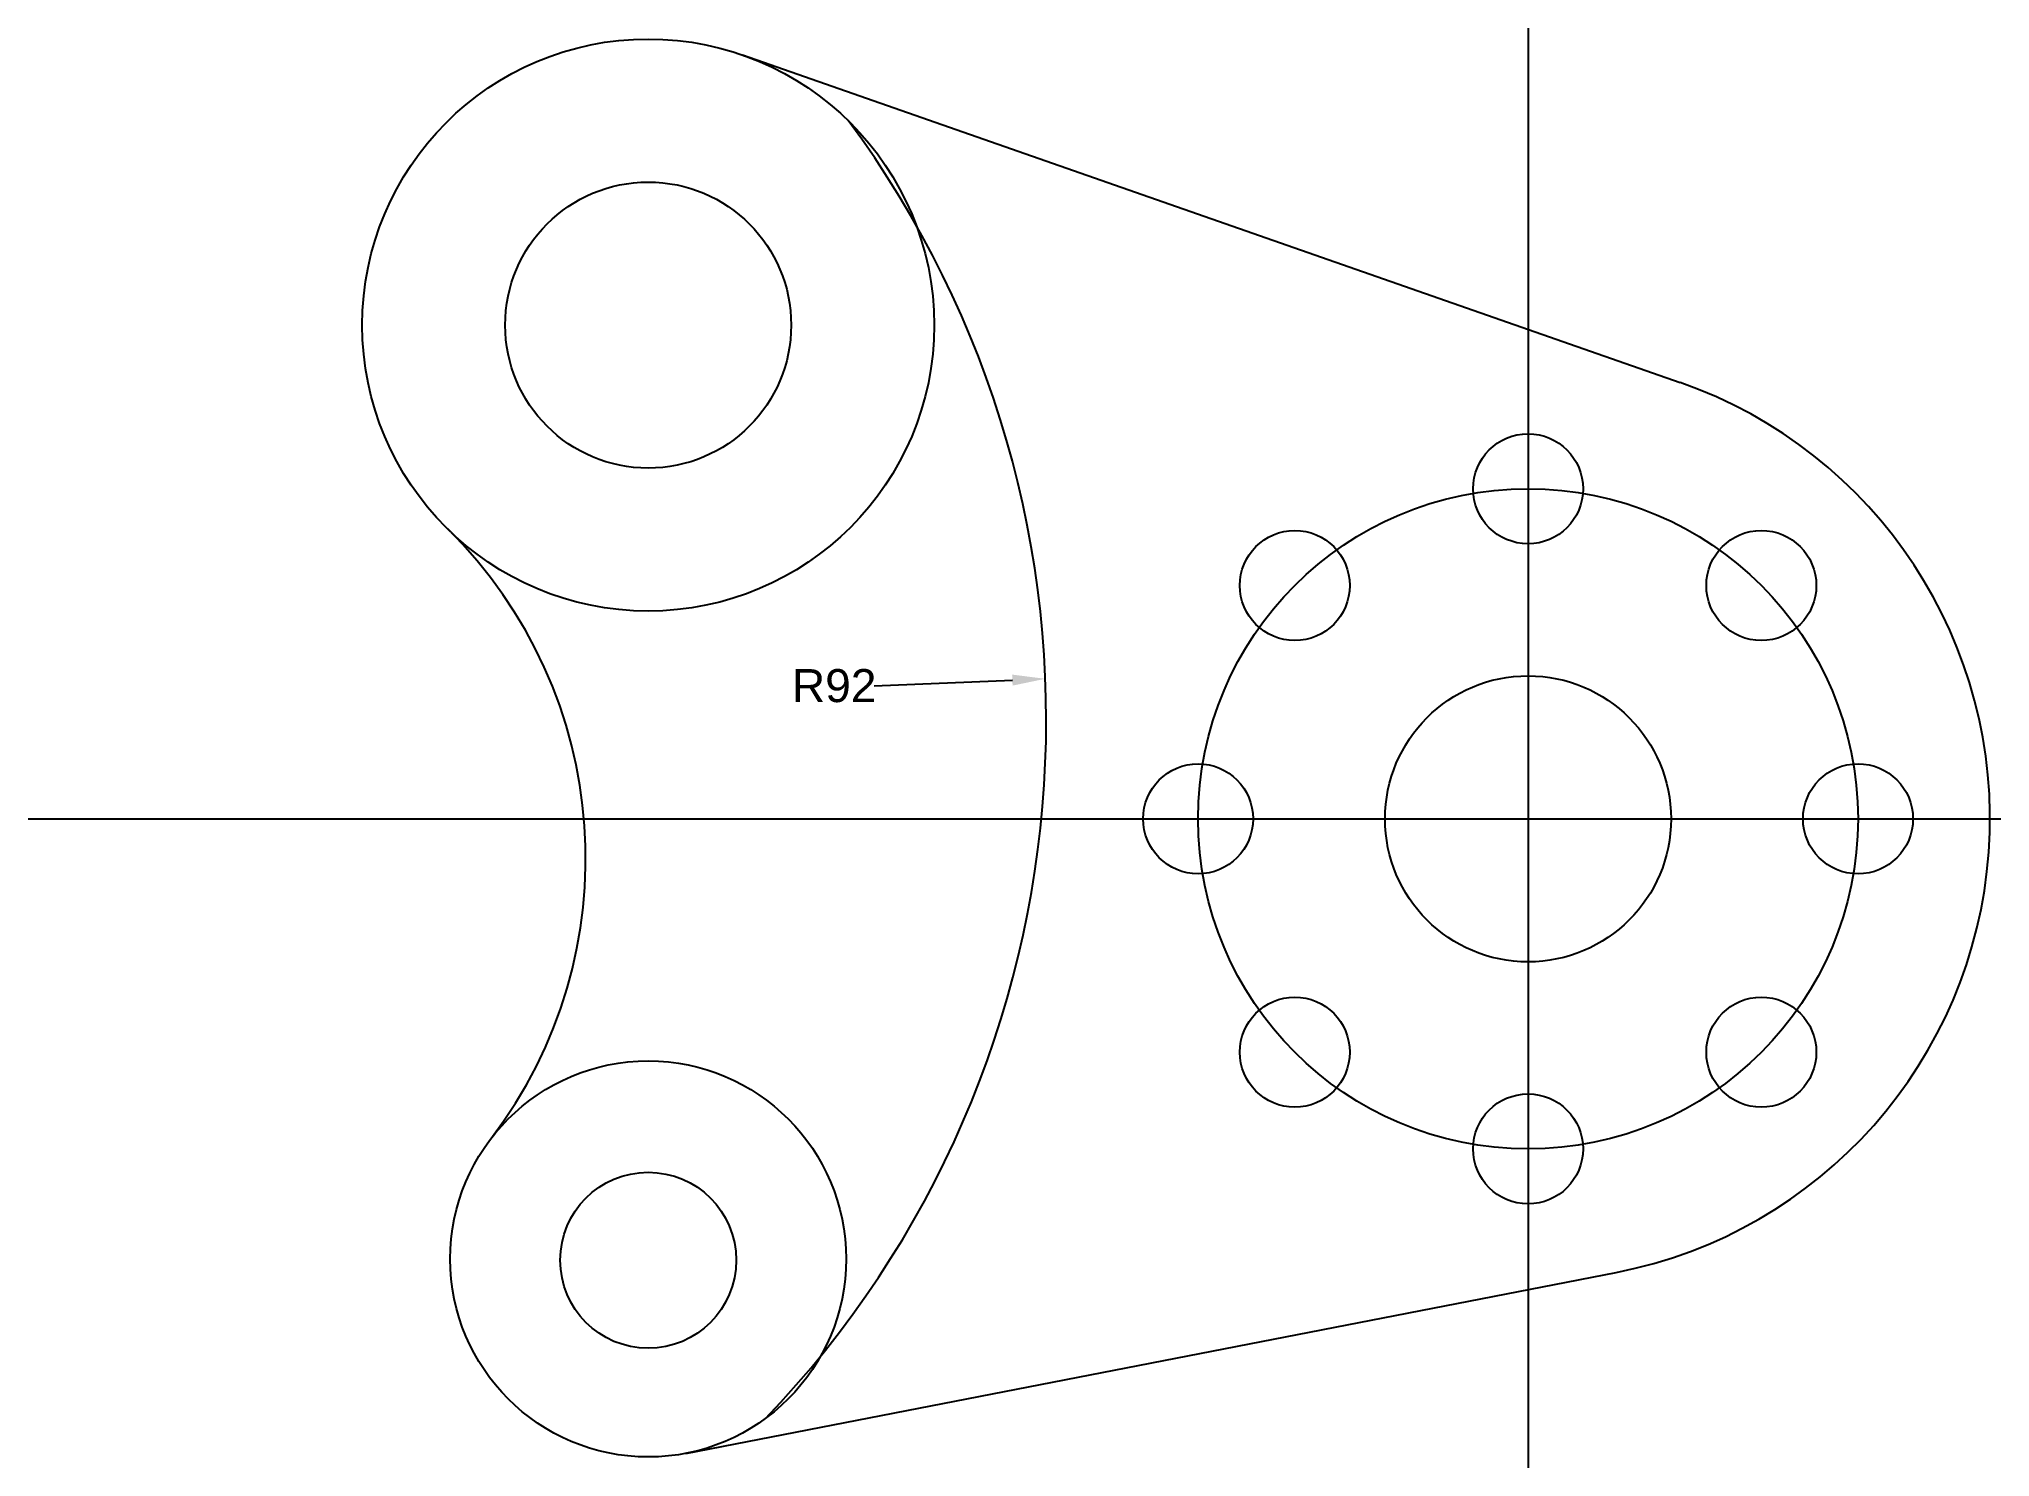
# Model space of a CAD drawing. Header units: millimetres. Extents: x 2 to 180, y 54 to 183.
import ezdxf

# ---------------------------------------------------------------- set-up
doc = ezdxf.new("R2010")
doc.units = ezdxf.units.MM
doc.header["$MEASUREMENT"] = 0
doc.styles.get("Standard").update_dxf_attribs({"font": 'arial.ttf'})
doc.dimstyles.get("Standard").update_dxf_attribs({"dimtxt": 3, "dimasz": 3, "dimexe": 0.18, "dimexo": 0.0625, "dimgap": 0.09, "dimtad": 0, "dimtih": 1, "dimtoh": 1, "dimdec": 0, "dimzin": 0, "dimdsep": 46, "dimtxsty": 'Standard', "dimcen": 0.09, "dimadec": 0, "dimazin": 0, "dimtfac": 1, "dimtdec": 0, "dimtofl": 0, "dimtmove": 0, "dimatfit": 3, "dimfxl": 1, "dimtolj": 1, "dimtzin": 0, "dimarcsym": 0})

# ---------------------------------------------------------------- blocks, each defined once
blk = doc.blocks.new('*U2')
blk.add_circle((0, 0), 5)
blk = doc.blocks.new('*U3')
at = {"color": 0, "linetype": 'ByBlock', "lineweight": -2, "transparency": 16777216}
blk.add_blockref('*U2', (137.5, 142.5), dxfattribs=at)
for p, rotation in [((116.29, 133.71), 45.00000000000001), ((158.71, 133.71), 314.9999999999999), ((107.5, 112.5), 90), ((167.5, 112.5), 269.9999999999999), ((116.29, 91.29), 135), ((158.71, 91.29), 225), ((137.5, 82.5), 180)]:
    blk.add_blockref('*U2', p, dxfattribs=dict(at, rotation=rotation))
blk = doc.blocks.new('*D9')
at = {"color": 0, "lineweight": -2, "transparency": 16777216}
blk.add_line((78.06, 124.59), (90.61, 125.11), dxfattribs=at)
at = {"color": 0, "transparency": 16777216}
blk.add_solid([(90.59, 125.61), (90.63, 124.61), (93.61, 125.23)], dxfattribs=at)
at = {"layer": 'Defpoints', "color": 0, "transparency": 16777216}
for p in [(93.61, 125.23), (2.11, 121.44)]:
    blk.add_point(p, dxfattribs=at)
at = {"color": 0, "transparency": 16777216, "insert": (74.41, 124.59), "char_height": 3, "attachment_point": 5}
blk.add_mtext('\\A1;R92', dxfattribs=at)

msp = doc.modelspace()

# ---------------------------------------------------------------- linework, layer by layer
for p, q in [((66.07, 181.93), (151.34, 152.15)), ((60.93, 54.83), (145.51, 71.27))]:
    msp.add_line(p, q)
for direction in [(0, -1), (1, 0)]:
    msp.add_xline((137.5, 112.5), direction)
for centre, radius in [((57.5, 157.38), 26), ((57.5, 157.38), 13), ((137.5, 112.5), 30), ((137.5, 112.5), 13), ((57.5, 72.5), 18), ((57.5, 72.38), 8)]:
    msp.add_circle(centre, radius)
for centre, radius, start, end in [((2.11, 121.44), 91.58, 316.1289, 36.5466), ((137.5, 112.5), 42, 281.0002, 70.7536), ((9.81, 108.91), 42, 322.6424, 45.4645)]:
    msp.add_arc(centre, radius, start, end)

# ---------------------------------------------------------------- block references
msp.add_blockref('*U3', (0, 0))

# ---------------------------------------------------------------- dimensions: what is measured, and where the dimension line sits
dim = msp.add_radius_dim(center=(2.11, 121.44), mpoint=(93.61, 125.23), dimstyle='Standard')
dim.commit()
dim.dimension.update_dxf_attribs({"geometry": '*D9', "text_midpoint": (78.06, 124.59), "dimtype": 164})

doc.saveas('drawing.dxf')
